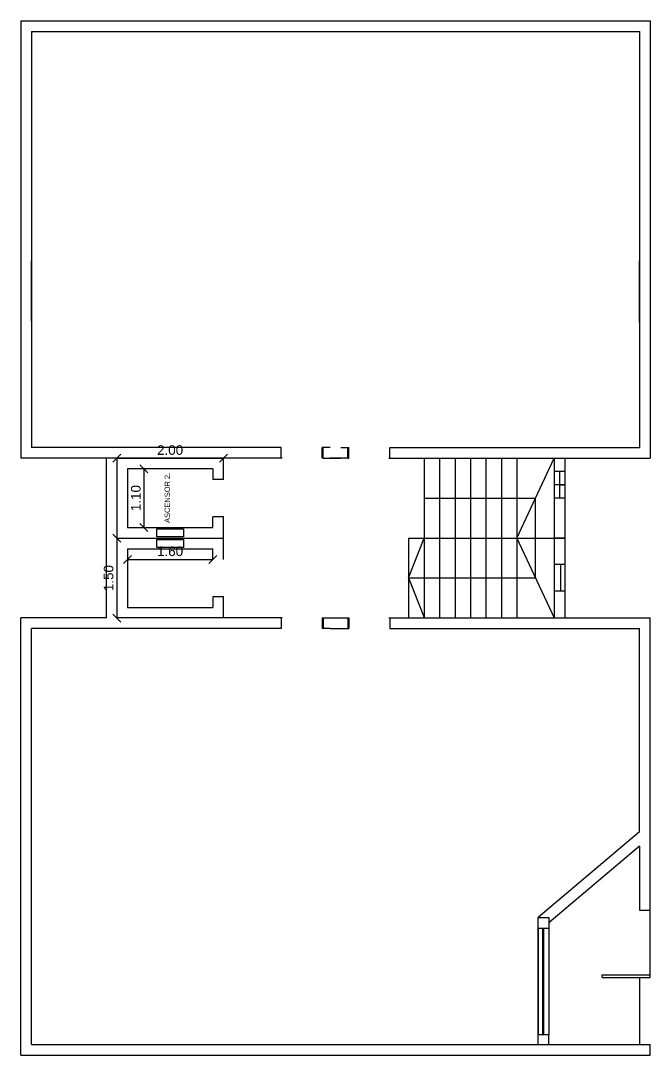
# Model space of a CAD drawing. Header units: millimetres. Extents: x 2359 to 2651, y 2020 to 2122.
# Drawn here: x 2410 to 2421.8, y 2020 to 2039.4 of the extents above; entities that cross this region are included whole.
import ezdxf

# ---------------------------------------------------------------- set-up
doc = ezdxf.new("R2010")
doc.units = ezdxf.units.MM
doc.layers.get('0').update_dxf_attribs({"color": 4})
doc.layers.add('Planillas', color=4, linetype='Continuous')
doc.styles.get("Standard").update_dxf_attribs({"font": 'arial.ttf'})
doc.dimstyles.new('Para Interiores', dxfattribs={"dimtxt": 0.18, "dimasz": 0.15, "dimexe": 0.18, "dimexo": 0.0625, "dimgap": 0.06, "dimtad": 1, "dimzin": 4, "dimdsep": 46, "dimtxsty": 'Standard', "dimblk": 'OBLIQUE', "dimcen": 1, "dimse1": 1, "dimse2": 1, "dimclrd": 2, "dimadec": 0, "dimazin": 0, "dimtfac": 1, "dimtofl": 0, "dimtmove": 0, "dimatfit": 3, "dimfxl": 1, "dimtolj": 1, "dimtzin": 0, "dimarcsym": 1})

# ---------------------------------------------------------------- blocks, each defined once
blk = doc.blocks.new('_Oblique')
at = {"color": 0, "linetype": 'ByBlock', "lineweight": -2}
blk.add_line((-0.5, -0.5), (0.5, 0.5), dxfattribs=at)
blk = doc.blocks.new('*D192')
at = {"color": 2, "lineweight": -2, "transparency": 16777216}
blk.add_line((2412.31, 2030.994), (2412.31, 2029.897), dxfattribs=at)
at = {"layer": 'Defpoints', "color": 0, "transparency": 16777216}
for p in [(2412.603, 2030.994), (2412.31, 2029.897), (2412.603, 2029.897)]:
    blk.add_point(p, dxfattribs=at)
at = {"color": 2, "lineweight": -2, "transparency": 16777216, "xscale": 0.15, "yscale": 0.15, "zscale": 0.15}
for p, rotation in [((2412.31, 2030.994), 90), ((2412.31, 2029.897), 270)]:
    blk.add_blockref('_Oblique', p, dxfattribs=dict(at, rotation=rotation))
at = {"color": 0, "transparency": 16777216, "insert": (2412.158, 2030.446), "char_height": 0.18, "attachment_point": 5, "rotation": 90}
blk.add_mtext('\\A1;1.10', dxfattribs=at)
blk = doc.blocks.new('*D194')
at = {"color": 2, "lineweight": -2, "transparency": 16777216}
blk.add_line((2411.8, 2029.696), (2411.8, 2028.196), dxfattribs=at)
at = {"layer": 'Defpoints', "color": 0, "transparency": 16777216}
for p in [(2411.8, 2029.696), (2411.8, 2028.196), (2411.8, 2028.196)]:
    blk.add_point(p, dxfattribs=at)
at = {"color": 2, "lineweight": -2, "transparency": 16777216, "xscale": 0.15, "yscale": 0.15, "zscale": 0.15}
for p, rotation in [((2411.8, 2029.696), 90), ((2411.8, 2028.196), 270)]:
    blk.add_blockref('_Oblique', p, dxfattribs=dict(at, rotation=rotation))
at = {"color": 0, "transparency": 16777216, "insert": (2411.648, 2028.946), "char_height": 0.18, "attachment_point": 5, "rotation": 90}
blk.add_mtext('\\A1;1.50', dxfattribs=at)
blk = doc.blocks.new('*D195')
at = {"color": 2, "lineweight": -2, "transparency": 16777216}
blk.add_line((2411.8, 2031.194), (2413.8, 2031.194), dxfattribs=at)
at = {"layer": 'Defpoints', "color": 0, "transparency": 16777216}
for p in [(2411.8, 2031.194), (2413.8, 2031.194), (2413.8, 2031.194)]:
    blk.add_point(p, dxfattribs=at)
at = {"color": 2, "lineweight": -2, "transparency": 16777216, "xscale": 0.15, "yscale": 0.15, "zscale": 0.15, "rotation": 180}
blk.add_blockref('_Oblique', (2411.8, 2031.194), dxfattribs=at)
at = {"color": 2, "lineweight": -2, "transparency": 16777216, "xscale": 0.15, "yscale": 0.15, "zscale": 0.15}
blk.add_blockref('_Oblique', (2413.8, 2031.194), dxfattribs=at)
at = {"color": 0, "transparency": 16777216, "insert": (2412.8, 2031.346), "char_height": 0.18, "attachment_point": 5}
blk.add_mtext('\\A1;2.00', dxfattribs=at)
blk = doc.blocks.new('*D193')
at = {"color": 2, "lineweight": -2, "transparency": 16777216}
blk.add_line((2412, 2029.296), (2413.6, 2029.296), dxfattribs=at)
at = {"layer": 'Defpoints', "color": 0, "transparency": 16777216}
for p in [(2412, 2029.296), (2413.6, 2029.296), (2413.6, 2029.296)]:
    blk.add_point(p, dxfattribs=at)
at = {"color": 2, "lineweight": -2, "transparency": 16777216, "xscale": 0.15, "yscale": 0.15, "zscale": 0.15, "rotation": 180}
blk.add_blockref('_Oblique', (2412, 2029.296), dxfattribs=at)
at = {"color": 2, "lineweight": -2, "transparency": 16777216, "xscale": 0.15, "yscale": 0.15, "zscale": 0.15}
blk.add_blockref('_Oblique', (2413.6, 2029.296), dxfattribs=at)
at = {"color": 0, "transparency": 16777216, "insert": (2412.8, 2029.448), "char_height": 0.18, "attachment_point": 5}
blk.add_mtext('\\A1;1.60', dxfattribs=at)

msp = doc.modelspace()

# ---------------------------------------------------------------- linework, layer by layer
at = {"color": 7}
for p, q in [((2410, 2039.396), (2410, 2031.196)), ((2410, 2039.396), (2421.8, 2039.396)), ((2421.8, 2039.396), (2421.8, 2031.196)), ((2410.2, 2039.196), (2410.2, 2031.396)), ((2410.2, 2039.196), (2421.6, 2039.196)), ((2421.6, 2039.196), (2421.6, 2031.396)), ((2414.88, 2031.396), (2410.2, 2031.396)), ((2414.88, 2031.196), (2414.88, 2031.396)), ((2415.8, 2031.396), (2415.65, 2031.396)), ((2415.65, 2031.196), (2415.65, 2031.396)), ((2415.67, 2031.196), (2415.67, 2031.396)), ((2416, 2031.396), (2416.15, 2031.396)), ((2416.13, 2031.196), (2416.13, 2031.396)), ((2416.15, 2031.196), (2416.15, 2031.396)), ((2416.92, 2031.396), (2421.6, 2031.396)), ((2416.92, 2031.196), (2416.92, 2031.396)), ((2414.9, 2031.196), (2410, 2031.196)), ((2411.6, 2031.196), (2411.6, 2028.196)), ((2411.8, 2031.196), (2411.8, 2029.196)), ((2415.67, 2031.196), (2415.65, 2031.196)), ((2415.67, 2031.196), (2416, 2031.196)), ((2416.13, 2031.196), (2415.8, 2031.196)), ((2416.13, 2031.196), (2416.15, 2031.196)), ((2416.9, 2031.196), (2421.8, 2031.196)), ((2410, 2020), (2410, 2028.2)), ((2411.6, 2028.2), (2410, 2028.2)), ((2414.9, 2028.2), (2411.8, 2028.2)), ((2414.88, 2028.2), (2414.88, 2028)), ((2415.65, 2028.2), (2415.65, 2028)), ((2415.67, 2028.2), (2415.67, 2028)), ((2416.13, 2028.2), (2416.13, 2028)), ((2416.15, 2028.2), (2416.15, 2028)), ((2416.9, 2028.2), (2421.8, 2028.2)), ((2416.92, 2028.2), (2416.92, 2028)), ((2421.8, 2022.719), (2421.8, 2028.2)), ((2410.2, 2020.2), (2410.2, 2028)), ((2414.88, 2028), (2410.2, 2028)), ((2415.8, 2028), (2415.65, 2028)), ((2416, 2028), (2416.15, 2028)), ((2416.92, 2028), (2421.6, 2028)), ((2421.6, 2024.189), (2421.6, 2028)), ((2419.7, 2020.2), (2419.7, 2020.381)), ((2419.9, 2020.2), (2419.9, 2020.381)), ((2410.2, 2020.2), (2421.6, 2020.2)), ((2421.8, 2020), (2421.8, 2020.2)), ((2410, 2020), (2421.8, 2020))]:
    msp.add_line(p, q, dxfattribs=at)
at = {"color": 4}
for p, q in [((2411.8, 2031.196), (2411.8, 2028.196)), ((2413.8, 2030.796), (2413.8, 2031.196)), ((2420, 2031.196), (2420, 2028.2)), ((2420.2, 2031.196), (2420.2, 2028.2)), ((2413.6, 2030.996), (2412, 2030.994)), ((2412, 2030.994), (2412, 2029.896)), ((2413.6, 2030.996), (2413.6, 2030.796)), ((2413.8, 2030.796), (2413.6, 2030.796)), ((2413.6, 2029.896), (2413.6, 2030.096)), ((2413.8, 2030.096), (2413.6, 2030.096)), ((2413.8, 2029.296), (2413.8, 2030.096)), ((2412, 2029.896), (2413.6, 2029.896)), ((2412.55, 2029.721), (2412.55, 2029.871)), ((2412.55, 2029.871), (2413.05, 2029.871)), ((2413.05, 2029.871), (2413.05, 2029.721)), ((2411.8, 2029.696), (2413.8, 2029.696)), ((2413.05, 2029.721), (2412.55, 2029.721)), ((2412.55, 2029.522), (2412.55, 2029.672)), ((2412.55, 2029.672), (2413.05, 2029.672)), ((2413.05, 2029.672), (2413.05, 2029.522)), ((2417.27, 2029.698), (2420.2, 2029.698)), ((2412, 2029.496), (2412, 2028.396)), ((2412, 2029.496), (2413.6, 2029.496)), ((2413.05, 2029.522), (2412.55, 2029.522)), ((2413.6, 2029.296), (2413.6, 2029.496)), ((2413.6, 2028.596), (2413.6, 2028.396)), ((2413.8, 2028.596), (2413.6, 2028.596)), ((2413.8, 2028.196), (2413.8, 2028.596)), ((2412, 2028.396), (2413.6, 2028.396))]:
    msp.add_line(p, q, dxfattribs=at)
for p, q in [((2417.56, 2031.196), (2417.56, 2028.2)), ((2417.85, 2031.196), (2417.85, 2028.2)), ((2418.14, 2031.196), (2418.14, 2028.2)), ((2418.43, 2031.196), (2418.43, 2028.2)), ((2418.72, 2031.196), (2418.72, 2028.2)), ((2419.01, 2031.196), (2419.01, 2028.2)), ((2419.3, 2031.196), (2419.3, 2028.2)), ((2419.3, 2029.698), (2420, 2031.196)), ((2417.27, 2029.698), (2417.27, 2028.2)), ((2419.3, 2029.698), (2420, 2028.2))]:
    msp.add_line(p, q)
at = {"color": 2}
for p, q in [((2420.2, 2030.946), (2420, 2030.946)), ((2420.1, 2030.946), (2420.1, 2030.446)), ((2420.2, 2030.696), (2420, 2030.696)), ((2420.1, 2030.696), (2420.2, 2030.696)), ((2417.56, 2030.447), (2419.65, 2030.448)), ((2419.65, 2028.949), (2419.65, 2030.448)), ((2420.2, 2030.446), (2420, 2030.446)), ((2420.2, 2030.196), (2420.2, 2030.196)), ((2417.27, 2028.949), (2417.56, 2029.698)), ((2420.2, 2029.696), (2420, 2029.696)), ((2420.1, 2029.696), (2420.2, 2029.696)), ((2420.2, 2029.199), (2420, 2029.199)), ((2420.115, 2029.199), (2420.115, 2028.699)), ((2417.27, 2028.949), (2419.65, 2028.949)), ((2417.27, 2028.949), (2417.56, 2028.207)), ((2420.2, 2028.699), (2420, 2028.699))]:
    msp.add_line(p, q, dxfattribs=at)
at = {"color": 0}
for p, q in [((2415.65, 2028.2), (2416.15, 2028.2)), ((2415.8, 2028), (2416, 2028)), ((2421.6, 2024.189), (2419.7, 2022.581)), ((2421.6, 2023.919), (2419.9, 2022.481)), ((2421.6, 2023.919), (2421.6, 2022.719)), ((2421.6, 2022.719), (2421.8, 2022.719)), ((2421.8, 2021.51), (2421.8, 2022.719)), ((2419.7, 2022.381), (2419.7, 2022.581)), ((2419.7, 2022.581), (2419.9, 2022.581)), ((2419.9, 2022.581), (2419.9, 2022.381)), ((2419.7, 2020.381), (2419.7, 2022.381)), ((2419.7, 2022.381), (2419.9, 2022.381)), ((2419.7, 2022.381), (2419.7, 2020.381)), ((2419.78, 2022.381), (2419.78, 2020.381)), ((2419.8, 2022.381), (2419.8, 2020.381)), ((2419.9, 2022.381), (2419.9, 2020.381)), ((2420.9, 2021.51), (2421.8, 2021.51)), ((2420.9, 2021.46), (2420.9, 2021.51)), ((2421.8, 2021.46), (2421.8, 2021.51)), ((2420.9, 2021.46), (2421.8, 2021.46)), ((2421.6, 2021.46), (2421.6, 2020.2)), ((2419.9, 2020.381), (2419.7, 2020.381)), ((2421.6, 2020.2), (2421.8, 2020.2))]:
    msp.add_line(p, q, dxfattribs=at)
at = {"layer": 'Planillas'}
for p, q in [((2410.2, 2033.756), (2410.2, 2034.897)), ((2421.6, 2033.747), (2421.6, 2034.897)), ((2410.2, 2022.859), (2410.2, 2024.001))]:
    msp.add_line(p, q, dxfattribs=at)

# ---------------------------------------------------------------- texts
at = {"color": 7, "insert": (2412.697, 2029.981), "char_height": 0.1, "attachment_point": 1, "rotation": 90}
msp.add_mtext_dynamic_manual_height_columns('ASCENSOR 2.', width=6.20163, gutter_width=12.5, heights=[0], dxfattribs=at)

# ---------------------------------------------------------------- dimensions: what is measured, and where the dimension line sits
at = {"color": 2}
for base, p1, p2, picture, middle in [((2413.8, 2031.194), (2411.8, 2031.194), (2413.8, 2031.194), '*D195', (2412.8, 2031.346)), ((2413.6, 2029.296), (2412, 2029.296), (2413.6, 2029.296), '*D193', (2412.8, 2029.448))]:
    dim = msp.add_linear_dim(base=base, p1=p1, p2=p2, dimstyle='Para Interiores', dxfattribs=at)
    dim.commit()
    dim.dimension.update_dxf_attribs({"geometry": picture, "text_midpoint": middle})
for base, p1, p2, picture, middle in [((2412.31, 2029.897), (2412.603, 2030.994), (2412.603, 2029.897), '*D192', (2412.158, 2030.446)), ((2411.8, 2028.196), (2411.8, 2029.696), (2411.8, 2028.196), '*D194', (2411.648, 2028.946))]:
    dim = msp.add_linear_dim(base=base, p1=p1, p2=p2, angle=90, dimstyle='Para Interiores', dxfattribs=at)
    dim.commit()
    dim.dimension.update_dxf_attribs({"geometry": picture, "text_midpoint": middle})

doc.saveas('drawing.dxf')
